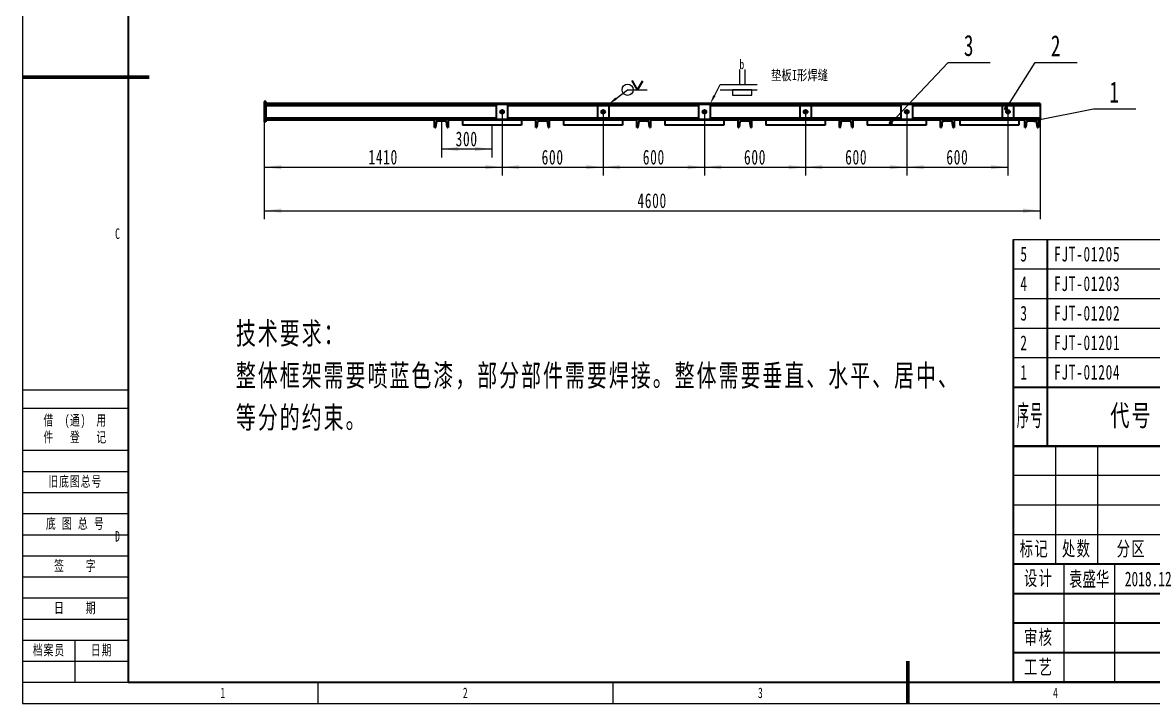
# Model space of a CAD drawing. Header units: millimetres. Extents: x -5250 to 5250, y -3712 to 3712.
# Drawn here: x -5250 to 1456, y -3712 to 323 of the extents above; entities that cross this region are included whole.
import ezdxf
from ezdxf.enums import TextEntityAlignment as Align

# ---------------------------------------------------------------- set-up
doc = ezdxf.new("R2010")
doc.units = ezdxf.units.MM
doc.linetypes.add('DASHED', pattern=[0.75, 0.5, -0.25])
doc.linetypes.add('点画线', pattern=[18, 12, -2, 2, -2])
doc.layers.get('0').update_dxf_attribs({"lineweight": 35})
for name, color, linetype, lineweight in [('yhdashed', 2, 'DASHED', 18), ('yhsolid', 7, 'Continuous', 18), ('yhtext', 4, 'Continuous', 18), ('yhthin', 1, 'Continuous', 18), ('中心线层', 1, '点画线', 18), ('尺寸线层', 3, 'Continuous', 18), ('粗实线层', 7, 'Continuous', 35), ('细实线层', 7, 'Continuous', 18)]:
    doc.layers.add(name, color=color, linetype=linetype, lineweight=lineweight)
doc.styles.add('UMHZ', font='', dxfattribs={"width": 0.75})
doc.styles.add('标准', font='', dxfattribs={"width": 0.667})
doc.styles.get('UMHZ').set_extended_font_data('宋体')
doc.styles.get('标准').set_extended_font_data('宋体')
doc.dimstyles.new('标准', dxfattribs={"dimscale": 25, "dimtxt": 3.5, "dimasz": 4, "dimexe": 2, "dimexo": 0, "dimtad": 1, "dimdsep": 46, "dimtxsty": '标准', "dimblk": '_CAXARROW', "dimcen": 0, "dimdle": 8, "dimazin": 2, "dimtfac": 0.707107, "dimtdec": 3, "dimtmove": 2, "dimatfit": 3, "dimfxl": 0, "dimfrac": 2, "dimtolj": 1, "dimarcsym": 0})

# ---------------------------------------------------------------- blocks, each defined once
blk = doc.blocks.new('*X2')
at = {"layer": '尺寸线层', "linetype": 'Continuous', "lineweight": 18}
for points in [[(-3816.7, -791.9), (-3716.7, -779.4), (-3716.7, -804.4)], [(783.3, -791.9), (683.3, -779.4), (683.3, -804.4)]]:
    blk.add_hatch(color=0, dxfattribs=at).paths.add_polyline_path(points, flags=0)
at = {"layer": '尺寸线层', "color": 0, "linetype": 'Continuous', "lineweight": 18}
for p, q in [((-3816.7, -265.6), (-3816.7, -841.9)), ((783.3, -253.1), (783.3, -841.9)), ((-3816.7, -791.9), (783.3, -791.9))]:
    blk.add_line(p, q, dxfattribs=at)
at = {"layer": '尺寸线层', "color": 0, "lineweight": 18, "insert": (-1516.7, -733), "char_height": 87.5, "width": 344.567, "attachment_point": 5, "line_spacing_factor": 1.15057, "style": '标准'}
blk.add_mtext('\\T1.1;4600', dxfattribs=at)
blk = doc.blocks.new('_CAXARROW')
blk.add_hatch(color=0).paths.add_polyline_path([(0, 0), (-1, 0.125), (-1, -0.125)], flags=0)
blk = doc.blocks.new('*X12')
at = {"layer": '尺寸线层', "linetype": 'Continuous', "lineweight": 18}
for points in [[(-2766.7, -426), (-2666.7, -413.5), (-2666.7, -438.5)], [(-2466.7, -426), (-2566.7, -413.5), (-2566.7, -438.5)]]:
    blk.add_hatch(color=0, dxfattribs=at).paths.add_polyline_path(points, flags=0)
at = {"layer": '尺寸线层', "color": 0, "linetype": 'Continuous', "lineweight": 18}
for p, q in [((-2766.7, -260.6), (-2766.7, -476)), ((-2466.7, -285.6), (-2466.7, -476)), ((-2766.7, -426), (-2466.7, -426))]:
    blk.add_line(p, q, dxfattribs=at)
at = {"layer": '尺寸线层', "color": 0, "lineweight": 18, "insert": (-2616.7, -367.1), "char_height": 87.5, "width": 248.839, "attachment_point": 5, "line_spacing_factor": 1.15057, "style": '标准'}
blk.add_mtext('\\T1.1;300', dxfattribs=at)
blk = doc.blocks.new('*X13')
at = {"layer": '尺寸线层', "linetype": 'Continuous', "lineweight": 18}
for points in [[(-3816.7, -534.1), (-3716.7, -521.6), (-3716.7, -546.6)], [(-2406.7, -534.1), (-2506.7, -521.6), (-2506.7, -546.6)]]:
    blk.add_hatch(color=0, dxfattribs=at).paths.add_polyline_path(points, flags=0)
at = {"layer": '尺寸线层', "color": 0, "linetype": 'Continuous', "lineweight": 18}
for p, q in [((-3816.7, -265.6), (-3816.7, -584.1)), ((-2406.7, -205.6), (-2406.7, -584.1)), ((-3816.7, -534.1), (-2406.7, -534.1))]:
    blk.add_line(p, q, dxfattribs=at)
at = {"layer": '尺寸线层', "color": 0, "lineweight": 18, "insert": (-3111.7, -474.9), "char_height": 87.5, "width": 331.525, "attachment_point": 5, "line_spacing_factor": 1.15057, "style": '标准'}
blk.add_mtext('\\T1.1;1410', dxfattribs=at)
blk = doc.blocks.new('*X14')
at = {"layer": '尺寸线层', "linetype": 'Continuous', "lineweight": 18}
for points in [[(-2406.7, -534.1), (-2306.7, -521.6), (-2306.7, -546.6)], [(-1806.7, -534.1), (-1906.7, -521.6), (-1906.7, -546.6)]]:
    blk.add_hatch(color=0, dxfattribs=at).paths.add_polyline_path(points, flags=0)
at = {"layer": '尺寸线层', "color": 0, "linetype": 'Continuous', "lineweight": 18}
for p, q in [((-2406.7, -205.6), (-2406.7, -584.1)), ((-1806.7, -205.6), (-1806.7, -584.1)), ((-2406.7, -534.1), (-1806.7, -534.1))]:
    blk.add_line(p, q, dxfattribs=at)
at = {"layer": '尺寸线层', "color": 0, "lineweight": 18, "insert": (-2106.7, -475.2), "char_height": 87.5, "width": 250.796, "attachment_point": 5, "line_spacing_factor": 1.15057, "style": '标准'}
blk.add_mtext('\\T1.1;600', dxfattribs=at)
blk = doc.blocks.new('*X15')
at = {"layer": '尺寸线层', "linetype": 'Continuous', "lineweight": 18}
for points in [[(-1806.7, -534.1), (-1706.7, -521.6), (-1706.7, -546.6)], [(-1206.7, -534.1), (-1306.7, -521.6), (-1306.7, -546.6)]]:
    blk.add_hatch(color=0, dxfattribs=at).paths.add_polyline_path(points, flags=0)
at = {"layer": '尺寸线层', "color": 0, "linetype": 'Continuous', "lineweight": 18}
for p, q in [((-1806.7, -205.6), (-1806.7, -584.1)), ((-1206.7, -205.6), (-1206.7, -584.1)), ((-1806.7, -534.1), (-1206.7, -534.1))]:
    blk.add_line(p, q, dxfattribs=at)
at = {"layer": '尺寸线层', "color": 0, "lineweight": 18, "insert": (-1506.7, -475.2), "char_height": 87.5, "width": 250.796, "attachment_point": 5, "line_spacing_factor": 1.15057, "style": '标准'}
blk.add_mtext('\\T1.1;600', dxfattribs=at)
blk = doc.blocks.new('*X16')
at = {"layer": '尺寸线层', "linetype": 'Continuous', "lineweight": 18}
for points in [[(-1206.7, -534.1), (-1106.7, -521.6), (-1106.7, -546.6)], [(-606.7, -534.1), (-706.7, -521.6), (-706.7, -546.6)]]:
    blk.add_hatch(color=0, dxfattribs=at).paths.add_polyline_path(points, flags=0)
at = {"layer": '尺寸线层', "color": 0, "linetype": 'Continuous', "lineweight": 18}
for p, q in [((-1206.7, -205.6), (-1206.7, -584.1)), ((-606.7, -205.6), (-606.7, -584.1)), ((-1206.7, -534.1), (-606.7, -534.1))]:
    blk.add_line(p, q, dxfattribs=at)
at = {"layer": '尺寸线层', "color": 0, "lineweight": 18, "insert": (-906.7, -475.2), "char_height": 87.5, "width": 250.796, "attachment_point": 5, "line_spacing_factor": 1.15057, "style": '标准'}
blk.add_mtext('\\T1.1;600', dxfattribs=at)
blk = doc.blocks.new('*X17')
at = {"layer": '尺寸线层', "linetype": 'Continuous', "lineweight": 18}
for points in [[(-606.7, -534.1), (-506.7, -521.6), (-506.7, -546.6)], [(-6.7, -534.1), (-106.7, -521.6), (-106.7, -546.6)]]:
    blk.add_hatch(color=0, dxfattribs=at).paths.add_polyline_path(points, flags=0)
at = {"layer": '尺寸线层', "color": 0, "linetype": 'Continuous', "lineweight": 18}
for p, q in [((-606.7, -205.6), (-606.7, -584.1)), ((-6.7, -205.6), (-6.7, -584.1)), ((-606.7, -534.1), (-6.7, -534.1))]:
    blk.add_line(p, q, dxfattribs=at)
at = {"layer": '尺寸线层', "color": 0, "lineweight": 18, "insert": (-306.7, -475.2), "char_height": 87.5, "width": 250.796, "attachment_point": 5, "line_spacing_factor": 1.15057, "style": '标准'}
blk.add_mtext('\\T1.1;600', dxfattribs=at)
blk = doc.blocks.new('*X18')
at = {"layer": '尺寸线层', "linetype": 'Continuous', "lineweight": 18}
for points in [[(-6.7, -534.1), (93.3, -521.6), (93.3, -546.6)], [(593.3, -534.1), (493.3, -521.6), (493.3, -546.6)]]:
    blk.add_hatch(color=0, dxfattribs=at).paths.add_polyline_path(points, flags=0)
at = {"layer": '尺寸线层', "color": 0, "linetype": 'Continuous', "lineweight": 18}
for p, q in [((-6.7, -205.6), (-6.7, -584.1)), ((593.3, -205.6), (593.3, -584.1)), ((-6.7, -534.1), (593.3, -534.1))]:
    blk.add_line(p, q, dxfattribs=at)
at = {"layer": '尺寸线层', "color": 0, "lineweight": 18, "insert": (293.3, -475.2), "char_height": 87.5, "width": 250.796, "attachment_point": 5, "line_spacing_factor": 1.15057, "style": '标准'}
blk.add_mtext('\\T1.1;600', dxfattribs=at)
blk = doc.blocks.new('$CAXA_FRAME_13B17AC1$')
at = {"layer": '粗实线层'}
for p, q in [((-185, 143.5), (-185, -143.5)), ((-185, -143.5), (205, -143.5))]:
    blk.add_line(p, q, dxfattribs=at)
at = {"layer": '粗实线层', "lineweight": 60}
for p, q in [((-210, 0), (-180, 0)), ((0, -148.5), (0, -138.5))]:
    blk.add_line(p, q, dxfattribs=at)
at = {"layer": '细实线层'}
for p, q in [((-210, 148.5), (-210, -148.5)), ((-185, -74.25), (-210, -74.25)), ((-140, -143.5), (-140, -148.5)), ((-70, -143.5), (-70, -148.5)), ((-210, -148.5), (210, -148.5))]:
    blk.add_line(p, q, dxfattribs=at)
at = {"layer": '尺寸线层', "style": '标准', "width": 0.667}
for tag, p in [('T1', (-162.5, 146)), ('T2', (-105, 146)), ('T3', (-35, 146)), ('T4', (35, 146)), ('T5', (105, 146)), ('T6', (172.5, 146)), ('L1', (-187.5, 108.875)), ('R1', (207.5, 108.875)), ('L2', (-187.5, 37.125)), ('R2', (207.5, 37.125)), ('L3', (-187.5, -37.125)), ('R3', (207.5, -37.125)), ('L4', (-187.5, -108.875)), ('R4', (207.5, -108.875)), ('B1', (-162.5, -146)), ('B2', (-105, -146)), ('B3', (-35, -146)), ('B4', (35, -146)), ('B5', (105, -146)), ('B6', (172.5, -146))]:
    blk.add_attdef(tag, text='', height=2.595, dxfattribs=at).set_placement(p, align=Align.MIDDLE_CENTER)
blk = doc.blocks.new('$CAXA_TITLE_151E506F$')
at = {"layer": '粗实线层'}
for p, q in [((0, 56), (-180, 56)), ((-180, 56), (-180, 0)), ((-100, 56), (-100, 0)), ((-50, 56), (-50, 0)), ((0, 0), (0, 56)), ((0, 39), (-50, 39)), ((-50, 28), (-180, 28)), ((-140, 28), (-140, 0)), ((-74, 28), (-74, 9)), ((-62, 28), (-62, 9)), ((-100, 21), (-180, 21)), ((0, 21), (-50, 21)), ((-100, 14), (-180, 14)), ((0, 9), (-100, 9)), ((-100, 7), (-180, 7)), ((0, 0), (-180, 0))]:
    blk.add_line(p, q, dxfattribs=at)
at = {"layer": '细实线层'}
for p, q in [((-170, 56), (-170, 28)), ((-160, 56), (-160, 28)), ((-144, 56), (-144, 28)), ((-128, 56), (-128, 0)), ((-116, 56), (-116, 0)), ((-100, 49), (-180, 49)), ((-100, 42), (-180, 42)), ((-100, 35), (-180, 35)), ((-168, 28), (-168, 0)), ((-156, 28), (-156, 0)), ((-50, 18), (-100, 18)), ((-93.5, 18), (-93.5, 9)), ((-87, 18), (-87, 9)), ((-80.5, 18), (-80.5, 9))]:
    blk.add_line(p, q, dxfattribs=at)
at = {"layer": '尺寸线层', "attachment_point": 5, "line_spacing_factor": 0.963108, "style": '标准'}
for s, insert, char_height, width in [('\\T1.1;标记', (-175, 31.5), 3.481, 18), ('\\T1.1;处数', (-165, 31.5), 3.481, 18), ('\\T1.1;分区', (-152, 31.5), 3.481, 30), ('\\T1.1;{\\W0.592404;更改文件号}', (-136, 31.5), 3.4806, 30), ('\\T1.1;签名', (-122, 31.5), 3.481, 22), ('\\T1.1;{\\W0.605422;年、月、日}', (-108, 31.5), 3.4806, 30), ('\\T1.1;设计', (-174, 24.5), 3.481, 22), ('\\T1.1;标准化', (-134, 24.5), 3.481, 22), ('\\T1.1;阶段标记', (-87, 23), 3.481, 50), ('\\T1.1;重量', (-68, 23), 3.481, 22), ('\\T1.1;比例', (-56, 23), 3.481, 22), ('\\T1.1;审核', (-174, 10.5), 3.481, 22), ('\\T1.1;工艺', (-174, 3.5), 3.481, 22), ('\\T1.1;批准', (-134, 3.5), 3.481, 22), ('\\T1.1;共', (-95, 4.5), 3.481, 8), ('\\T1.1;张', (-81, 4.5), 3.481, 8), ('\\T1.1;第', (-69, 4.5), 3.481, 8), ('\\T1.1;张', (-55, 4.5), 3.481, 8)]:
    blk.add_mtext(s, dxfattribs=dict(at, insert=insert, char_height=char_height, width=width))
at = {"layer": '尺寸线层', "style": '标准'}
for tag, height, width, p in [('标记C', 3.63, 0.664996, (-175, 52.5)), ('处数C', 3.63, 0.664996, (-165, 52.5)), ('分区C', 3.63, 0.667, (-152, 52.5)), ('更改文件号C', 3.63, 0.498314, (-136, 52.5)), ('更改签名C', 3.63, 0.447537, (-122, 52.5)), ('更改日期C', 3.63, 0.610278, (-108, 52.5)), ('单位名称', 5.19, 0.667, (-25, 47.5)), ('标记B', 3.63, 0.664996, (-175, 45.5)), ('处数B', 3.63, 0.664996, (-165, 45.5)), ('分区B', 3.63, 0.667, (-152, 45.5)), ('更改文件号B', 3.63, 0.498314, (-136, 45.5)), ('更改签名B', 3.63, 0.447537, (-122, 45.5)), ('更改日期B', 3.63, 0.610278, (-108, 45.5)), ('材料名称', 5.19, 0.667, (-75, 42)), ('标记A', 3.63, 0.664996, (-175, 38.5)), ('处数A', 3.63, 0.664996, (-165, 38.5)), ('分区A', 3.63, 0.667, (-152, 38.5)), ('更改文件号A', 3.63, 0.498314, (-136, 38.5)), ('更改签名A', 3.63, 0.447537, (-122, 38.5)), ('更改日期A', 3.63, 0.610278, (-108, 38.5)), ('图纸名称', 5.19, 0.667, (-25, 30)), ('设计', 3.63, 0.667, (-162, 24.5)), ('设计日期', 3.63, 0.667, (-148, 24.5)), ('标准化', 3.63, 0.667, (-122, 24.5)), ('标准化日期', 3.63, 0.554163, (-108, 24.5)), ('图纸编号', 5.19, 0.667, (-25, 15)), ('阶段标记S', 3.63, 0.223769, (-96.75, 13.5)), ('阶段标记A', 3.63, 0.223769, (-90.25, 13.5)), ('阶段标记B', 3.63, 0.223769, (-83.75, 13.5)), ('阶段标记C', 3.63, 0.223769, (-77.25, 13.5)), ('重量', 3.63, 0.667, (-68, 13.5)), ('图纸比例', 3.63, 0.510551, (-56, 13.5)), ('审核', 3.63, 0.667, (-162, 10.5)), ('审核日期', 3.63, 0.667, (-148, 10.5)), ('工艺', 3.63, 0.667, (-162, 3.5)), ('工艺日期', 3.63, 0.667, (-148, 3.5)), ('批准', 3.63, 0.667, (-122, 3.5)), ('批准日期', 3.63, 0.667, (-108, 3.5)), ('页数', 3.63, 0.667, (-88, 4.5)), ('页码', 3.63, 0.667, (-62, 4.5)), ('投影符号', 3.63, 0.667, (-25, 4.5))]:
    blk.add_attdef(tag, text='', height=height, dxfattribs=dict(at, width=width)).set_placement(p, align=Align.MIDDLE_CENTER)
blk = doc.blocks.new('*X23')
at = {"layer": '细实线层'}
for p, q in [((-25, 65), (0, 65)), ((-25, 55), (0, 55)), ((-25, 50), (0, 50)), ((-25, 45), (0, 45)), ((-25, 40), (0, 40)), ((-25, 35), (0, 35)), ((-25, 30), (0, 30)), ((-25, 25), (0, 25)), ((-25, 20), (0, 20)), ((-25, 15), (0, 15)), ((-25, 10), (0, 10)), ((-12.5, 0), (-12.5, 10)), ((-25, 5), (0, 5)), ((-25, 0), (0, 0))]:
    blk.add_line(p, q, dxfattribs=at)
at = {"layer": '尺寸线层', "attachment_point": 5, "line_spacing_factor": 0.963108, "style": '标准'}
for s, insert, char_height, width in [('\\T1.1;借  (通)  用\\P件   登   记', (-12.5, 60), 2.4861, 48), ('\\T1.1;旧底图总号', (-12.5, 47.5), 2.4861, 48), ('\\T1.1;底 图 总 号', (-12.5, 37.5), 2.4861, 48), ('\\T1.1;签    字', (-12.5, 27.5), 2.4861, 48), ('\\T1.1;日    期', (-12.5, 17.5), 2.4861, 48), ('\\T1.1;档案员', (-18.75, 7.5), 2.486, 23), ('\\T1.1;日期', (-6.25, 7.5), 2.486, 23)]:
    blk.add_mtext(s, dxfattribs=dict(at, insert=insert, char_height=char_height, width=width))
at = {"layer": '尺寸线层', "style": '标准', "width": 0.667}
for tag, p in [('登记', (-12.5, 52.5)), ('旧底图总号', (-12.5, 42.5)), ('底图总号', (-12.5, 32.5)), ('签字', (-12.5, 22.5)), ('签字日期', (-12.5, 12.5)), ('档案员', (-18.75, 2.5)), ('日期', (-6.25, 2.5))]:
    blk.add_attdef(tag, text='', height=2.6, dxfattribs=at).set_placement(p, align=Align.MIDDLE_CENTER)
blk = doc.blocks.new('$CAXA_BOMTABLE_86AFA1F5$')
at = {"layer": '细实线层', "color": 0, "linetype": 'Continuous', "lineweight": 18}
for p, q in [((-4500, 1225), (0, 1225)), ((-4500, 1050), (0, 1050)), ((-4500, 1050), (0, 1050)), ((-4500, 875), (0, 875)), ((-4500, 875), (0, 875)), ((-4500, 700), (0, 700)), ((-4500, 700), (0, 700)), ((-4500, 525), (0, 525)), ((-4500, 525), (0, 525)), ((-4500, 350), (0, 350))]:
    blk.add_line(p, q, dxfattribs=at)
at = {"layer": '细实线层', "color": 0, "linetype": 'Continuous', "lineweight": 35}
for p, q in [((-4500, 1225), (-4500, 1050)), ((-4300, 1225), (-4300, 1050)), ((-3300, 1225), (-3300, 1050)), ((-2200, 1225), (-2200, 1050)), ((-2000, 1225), (-2000, 1050)), ((-1050, 1225), (-1050, 1050)), ((-800, 1225), (-800, 1050)), ((-500, 1225), (-500, 1050)), ((0, 1225), (0, 1050)), ((0, 1225), (0, 1050)), ((-4500, 1050), (-4500, 875)), ((-4300, 1050), (-4300, 875)), ((-3300, 1050), (-3300, 875)), ((-2200, 1050), (-2200, 875)), ((-2000, 1050), (-2000, 875)), ((-1050, 1050), (-1050, 875)), ((-800, 1050), (-800, 875)), ((-500, 1050), (-500, 875)), ((0, 1050), (0, 875)), ((0, 1050), (0, 875)), ((-4500, 875), (-4500, 700)), ((-4300, 875), (-4300, 700)), ((-3300, 875), (-3300, 700)), ((-2200, 875), (-2200, 700)), ((-2000, 875), (-2000, 700)), ((-1050, 875), (-1050, 700)), ((-800, 875), (-800, 700)), ((-500, 875), (-500, 700)), ((0, 875), (0, 700)), ((0, 875), (0, 700)), ((-4500, 700), (-4500, 525)), ((-4300, 700), (-4300, 525)), ((-3300, 700), (-3300, 525)), ((-2200, 700), (-2200, 525)), ((-2000, 700), (-2000, 525)), ((-1050, 700), (-1050, 525)), ((-800, 700), (-800, 525)), ((-500, 700), (-500, 525)), ((0, 700), (0, 525)), ((0, 700), (0, 525)), ((-4500, 525), (-4500, 350)), ((-4300, 525), (-4300, 350)), ((-3300, 525), (-3300, 350)), ((-2200, 525), (-2200, 350)), ((-2000, 525), (-2000, 350)), ((-1050, 525), (-1050, 350)), ((-800, 525), (-800, 350)), ((-500, 525), (-500, 350)), ((0, 525), (0, 350)), ((0, 525), (0, 350)), ((-4500, 350), (0, 350)), ((-4500, 350), (-4500, 0)), ((-4300, 350), (-4300, 0)), ((-3300, 350), (-3300, 0)), ((-2200, 350), (-2200, 0)), ((-2000, 350), (-2000, 0)), ((-1050, 350), (-1050, 0)), ((-800, 350), (-800, 175)), ((-500, 350), (-500, 175)), ((0, 350), (0, 0)), ((-1050, 175), (-500, 175)), ((-500, 175), (-500, 0)), ((-4500, 0), (0, 0))]:
    blk.add_line(p, q, dxfattribs=at)
at = {"layer": '细实线层', "color": 0, "line_spacing_factor": 1.15057, "style": '标准'}
for s, insert, char_height, width, attachment_point in [('\\T1.1;5', (-4458.5, 1137.5), 87.5, 299.5, 4), ('\\T1.1;FJT-01205', (-4258.5, 1137.5), 87.5, 1899.5, 4), ('\\T1.1;垫块', (-3258.5, 1137.5), 87.5, 2099.5, 4), ('\\T1.1;2', (-2158.5, 1137.5), 87.5, 299.5, 4), ('\\T1.1;45#', (-1958.5, 1137.5), 87.5, 1799.5, 4), ('\\T1.1;FJT-01203', (-4258.5, 962.5), 87.5, 1899.5, 4), ('\\T1.1;挡板固定板2', (-3258.5, 962.5), 87.5, 2099.5, 4), ('\\T1.1;6', (-2158.5, 962.5), 87.5, 299.5, 4), ('\\T1.1;Q235', (-1958.5, 962.5), 87.5, 1799.5, 4), ('\\T1.1;4', (-4458.5, 962.5), 87.5, 299.5, 4), ('\\T1.1;3', (-4458.5, 787.5), 87.5, 299.5, 4), ('\\T1.1;FJT-01202', (-4258.5, 787.5), 87.5, 1899.5, 4), ('\\T1.1;挡板固定板', (-3258.5, 787.5), 87.5, 2099.5, 4), ('\\T1.1;24', (-2158.5, 787.5), 87.5, 299.5, 4), ('\\T1.1;Q235', (-1958.5, 787.5), 87.5, 1799.5, 4), ('\\T1.1;油缸固定块', (-3258.5, 612.5), 87.5, 2099.5, 4), ('\\T1.1;2', (-4458.5, 612.5), 87.5, 299.5, 4), ('\\T1.1;FJT-01201', (-4258.5, 612.5), 87.5, 1899.5, 4), ('\\T1.1;6', (-2158.5, 612.5), 87.5, 299.5, 4), ('\\T1.1;Q235', (-1958.5, 612.5), 87.5, 1799.5, 4), ('\\T1.1;1', (-4458.5, 437.5), 87.5, 299.5, 4), ('\\T1.1;FJT-01204', (-4258.5, 437.5), 87.5, 1899.5, 4), ('\\T1.1;支架固定块', (-3258.5, 437.5), 87.5, 2099.5, 4), ('\\T1.1;14', (-2158.5, 437.5), 87.5, 299.5, 4), ('\\T1.1;Q235', (-1958.5, 437.5), 87.5, 1799.5, 4), ('\\T1.1;单件', (-925, 262.5), 87.5, 418.5, 5), ('\\T1.1;总计', (-650, 262.5), 87.5, 508.5, 5), ('\\T1.1;{\\W0.425474;序号}', (-4400, 175), 125, 297, 5), ('\\T1.1;代号', (-3800, 175), 125, 1737, 5), ('\\T1.1;名称', (-2750, 175), 125, 1917, 5), ('\\T1.1;{\\W0.422936;数量}', (-2100, 175), 125, 297, 5), ('\\T1.1;材料', (-1525, 175), 125, 1647, 5), ('\\T1.1;备注', (-250, 175), 125, 837, 5), ('\\T1.1;重量', (-775, 87.5), 87.5, 958.5, 5)]:
    blk.add_mtext(s, dxfattribs=dict(at, insert=insert, char_height=char_height, width=width, attachment_point=attachment_point))
blk = doc.blocks.new('*X25')
at = {"layer": '细实线层', "lineweight": 18}
h = blk.add_hatch(color=0, dxfattribs=at)
edge = h.paths.add_edge_path(flags=0)
edge.add_arc((0, 0), 12.5, 0, 360)
at = {"layer": '细实线层', "color": 0}
for p, q in [((0, 0), (347.6, 67.8)), ((347.6, 67.8), (597.6, 67.8))]:
    blk.add_line(p, q, dxfattribs=at)
at = {"layer": '细实线层', "color": 0, "lineweight": 18, "insert": (472.6, 105.3), "char_height": 125, "width": 425, "attachment_point": 8, "line_spacing_factor": 1.15057, "style": '标准'}
blk.add_mtext('\\T1.1;1', dxfattribs=at)
blk = doc.blocks.new('*X26')
at = {"layer": '细实线层', "lineweight": 18}
h = blk.add_hatch(color=0, dxfattribs=at)
edge = h.paths.add_edge_path(flags=0)
edge.add_arc((0, 0), 12.5, 0, 360)
at = {"layer": '细实线层', "color": 0}
for p, q in [((0, 0), (171.7, 272.3)), ((171.7, 272.3), (421.7, 272.3))]:
    blk.add_line(p, q, dxfattribs=at)
at = {"layer": '细实线层', "color": 0, "lineweight": 18, "insert": (296.7, 309.8), "char_height": 125, "width": 425, "attachment_point": 8, "line_spacing_factor": 1.15057, "style": '标准'}
blk.add_mtext('\\T1.1;2', dxfattribs=at)
blk = doc.blocks.new('*X27')
at = {"layer": '细实线层', "lineweight": 18}
h = blk.add_hatch(color=0, dxfattribs=at)
edge = h.paths.add_edge_path(flags=0)
edge.add_arc((0, 0), 12.5, 0, 360)
at = {"layer": '细实线层', "color": 0}
for p, q in [((0, 0), (339.8, 357.9)), ((339.8, 357.9), (589.8, 357.9))]:
    blk.add_line(p, q, dxfattribs=at)
at = {"layer": '细实线层', "color": 0, "lineweight": 18, "insert": (464.8, 395.4), "char_height": 125, "width": 425, "attachment_point": 8, "line_spacing_factor": 1.15057, "style": '标准'}
blk.add_mtext('\\T1.1;3', dxfattribs=at)

msp = doc.modelspace()

# ---------------------------------------------------------------- hatches: boundary and pattern name
at = {"layer": 'yhthin'}
for points in [[(-1735.069, -121.589), (-1726.228, -133.167), (-1776.958, -162.744)], [(-1154.023, -107.158), (-1141.485, -113.732), (-1174.047, -160.595)]]:
    msp.add_hatch(color=256, dxfattribs=at).paths.add_polyline_path(points, flags=0)

# ---------------------------------------------------------------- linework, layer by layer
at = {"layer": 'yhdashed'}
msp.add_line((-1112.59, -75.731), (-894.18, -75.731), dxfattribs=at)
at = {"layer": 'yhsolid'}
for p, q in [((-999.34, 45.608), (-999.34, -43.374)), ((-966.983, 45.608), (-966.983, -43.374))]:
    msp.add_line(p, q, dxfattribs=at)
msp.add_lwpolyline([(-1039.787, -75.731), (-1039.787, -108.088), (-926.537, -108.088), (-926.537, -75.731), (-1039.787, -75.731)], dxfattribs=at)
msp.add_circle((-1662.197, -75.104), 33.297, dxfattribs=at)
at = {"layer": 'yhthin'}
for p, q in [((-1147.754, -110.445), (-1112.59, -43.374)), ((-1112.59, -43.374), (-894.18, -43.374)), ((-1730.648, -127.378), (-1662.197, -75.104)), ((-1662.197, -75.104), (-1545.56, -75.104))]:
    msp.add_line(p, q, dxfattribs=at)
at = {"layer": '中心线层'}
for p, q in [((-2406.671, -219.56), (-2406.671, -191.56)), ((-1806.671, -219.56), (-1806.671, -191.56)), ((-1206.671, -219.56), (-1206.671, -191.56)), ((-606.671, -219.56), (-606.671, -191.56)), ((-6.671, -219.56), (-6.671, -191.56)), ((593.329, -219.56), (593.329, -191.56)), ((-2420.671, -205.56), (-2392.671, -205.56)), ((-1820.671, -205.56), (-1792.671, -205.56)), ((-1220.671, -205.56), (-1192.671, -205.56)), ((-620.671, -205.56), (-592.671, -205.56)), ((-20.671, -205.56), (7.329, -205.56)), ((579.329, -205.56), (607.329, -205.56))]:
    msp.add_line(p, q, dxfattribs=at)
at = {"layer": '粗实线层'}
for q in [(-1636.113, -19.272), (-1572.938, -21.513)]:
    msp.add_line((-1603.879, -75.104), q, dxfattribs=at)
at = {"layer": '粗实线层', "linetype": 'Continuous', "lineweight": 35}
for p, q in [((-3816.671, -145.56), (-3816.671, -265.56)), ((-3808.671, -145.56), (-3816.671, -145.56)), ((-3808.671, -145.56), (-3808.671, -265.56)), ((783.329, -155.56), (-3808.671, -155.56)), ((-3808.671, -160.56), (783.329, -160.56)), ((-3808.671, -167.56), (-2441.618, -167.56)), ((-2371.671, -160.56), (-2441.671, -160.56)), ((-2441.671, -160.56), (-2441.671, -250.56)), ((-2371.671, -250.56), (-2371.671, -160.56)), ((-2371.662, -167.56), (-1241.671, -167.56)), ((-1771.671, -160.56), (-1841.671, -160.56)), ((-1841.671, -160.56), (-1841.671, -250.56)), ((-1771.671, -250.56), (-1771.671, -160.56)), ((-1171.671, -160.56), (-1241.671, -160.56)), ((-1241.671, -160.56), (-1241.671, -250.56)), ((-1171.715, -167.56), (-41.724, -167.56)), ((-1171.671, -250.56), (-1171.671, -160.56)), ((-571.671, -160.56), (-641.671, -160.56)), ((-641.671, -160.56), (-641.671, -250.56)), ((-571.671, -250.56), (-571.671, -160.56)), ((-41.671, -160.56), (-41.671, -250.56)), ((28.329, -160.56), (-41.671, -160.56)), ((28.304, -167.56), (783.329, -167.56)), ((28.329, -250.56), (28.329, -160.56)), ((558.329, -160.56), (558.329, -250.56)), ((628.329, -160.56), (558.329, -160.56)), ((628.329, -250.56), (628.329, -160.56)), ((783.329, -155.56), (783.329, -157.993)), ((783.329, -157.993), (783.329, -160.957)), ((783.329, -160.957), (783.329, -167.163)), ((783.329, -167.163), (783.329, -170.127)), ((783.329, -170.127), (783.329, -240.993)), ((-3808.671, -265.56), (-3816.671, -265.56)), ((-2441.618, -243.56), (-3808.671, -243.56)), ((783.329, -250.56), (-3808.671, -250.56)), ((-2806.671, -255.56), (-3808.671, -255.56)), ((-2806.671, -298.56), (-2806.671, -255.56)), ((-2796.071, -263.092), (-2801.271, -296.028)), ((-2740.234, -260.56), (-2793.108, -260.56)), ((-2732.071, -296.028), (-2737.271, -263.092)), ((-2206.671, -255.56), (-2726.671, -255.56)), ((-2726.671, -255.56), (-2726.671, -298.56)), ((-2641.671, -255.56), (-2641.671, -285.56)), ((-2441.671, -250.56), (-2371.671, -250.56)), ((-1241.671, -243.56), (-2371.662, -243.56)), ((-2291.671, -255.56), (-2291.671, -285.56)), ((-2206.671, -298.56), (-2206.671, -255.56)), ((-2196.071, -263.092), (-2201.271, -296.028)), ((-2140.234, -260.56), (-2193.108, -260.56)), ((-2132.071, -296.028), (-2137.271, -263.092)), ((-1606.671, -255.56), (-2126.671, -255.56)), ((-2126.671, -255.56), (-2126.671, -298.56)), ((-2041.671, -255.56), (-2041.671, -285.56)), ((-1841.671, -250.56), (-1771.671, -250.56)), ((-1691.671, -255.56), (-1691.671, -285.56)), ((-1606.671, -298.56), (-1606.671, -255.56)), ((-1596.071, -263.092), (-1601.271, -296.028)), ((-1540.234, -260.56), (-1593.108, -260.56)), ((-1532.071, -296.028), (-1537.271, -263.092)), ((-1006.671, -255.56), (-1526.671, -255.56)), ((-1526.671, -255.56), (-1526.671, -298.56)), ((-1441.671, -255.56), (-1441.671, -285.56)), ((-1241.671, -250.56), (-1171.671, -250.56)), ((-41.724, -243.56), (-1171.715, -243.56)), ((-1091.671, -255.56), (-1091.671, -285.56)), ((-1006.671, -298.56), (-1006.671, -255.56)), ((-996.071, -263.092), (-1001.271, -296.028)), ((-940.234, -260.56), (-993.108, -260.56)), ((-932.071, -296.028), (-937.271, -263.092)), ((-406.671, -255.56), (-926.671, -255.56)), ((-926.671, -255.56), (-926.671, -298.56)), ((-841.671, -255.56), (-841.671, -285.56)), ((-641.671, -250.56), (-571.671, -250.56)), ((-491.671, -255.56), (-491.671, -285.56)), ((-406.671, -298.56), (-406.671, -255.56)), ((-396.071, -263.092), (-401.271, -296.028)), ((-340.234, -260.56), (-393.108, -260.56)), ((-332.071, -296.028), (-337.271, -263.092)), ((193.329, -255.56), (-326.671, -255.56)), ((-326.671, -255.56), (-326.671, -298.56)), ((-241.671, -255.56), (-241.671, -285.56)), ((-41.671, -250.56), (28.329, -250.56)), ((783.329, -243.56), (28.304, -243.56)), ((108.329, -255.56), (108.329, -285.56)), ((193.329, -298.56), (193.329, -255.56)), ((203.929, -263.092), (198.729, -296.028)), ((259.766, -260.56), (206.892, -260.56)), ((267.929, -296.028), (262.729, -263.092)), ((693.329, -255.56), (273.329, -255.56)), ((273.329, -255.56), (273.329, -298.56)), ((308.329, -255.56), (308.329, -285.56)), ((558.329, -250.56), (628.329, -250.56)), ((658.329, -255.56), (658.329, -285.56)), ((693.329, -298.56), (693.329, -255.56)), ((703.929, -263.092), (698.729, -296.028)), ((759.766, -260.56), (706.892, -260.56)), ((767.929, -296.028), (762.729, -263.092)), ((783.329, -255.56), (773.329, -255.56)), ((773.329, -255.56), (773.329, -298.56)), ((783.329, -240.993), (783.329, -243.957)), ((783.329, -243.957), (783.329, -250.163)), ((783.329, -250.163), (783.329, -253.127)), ((783.329, -253.127), (783.329, -255.56)), ((-2804.234, -298.56), (-2806.671, -298.56)), ((-2726.671, -298.56), (-2729.108, -298.56)), ((-2291.671, -285.56), (-2641.671, -285.56)), ((-2204.234, -298.56), (-2206.671, -298.56)), ((-2126.671, -298.56), (-2129.108, -298.56)), ((-1691.671, -285.56), (-2041.671, -285.56)), ((-1604.234, -298.56), (-1606.671, -298.56)), ((-1526.671, -298.56), (-1529.108, -298.56)), ((-1091.671, -285.56), (-1441.671, -285.56)), ((-1004.234, -298.56), (-1006.671, -298.56)), ((-926.671, -298.56), (-929.108, -298.56)), ((-491.671, -285.56), (-841.671, -285.56)), ((-404.234, -298.56), (-406.671, -298.56)), ((-326.671, -298.56), (-329.108, -298.56)), ((108.329, -285.56), (-241.671, -285.56)), ((195.766, -298.56), (193.329, -298.56)), ((273.329, -298.56), (270.892, -298.56)), ((658.329, -285.56), (308.329, -285.56)), ((695.766, -298.56), (693.329, -298.56)), ((773.329, -298.56), (770.892, -298.56))]:
    msp.add_line(p, q, dxfattribs=at)
for centre in [(-2406.671, -205.56), (-1806.671, -205.56), (-1206.671, -205.56), (-606.671, -205.56), (-6.671, -205.56), (593.329, -205.56)]:
    msp.add_circle(centre, 11, dxfattribs=at)
for centre, start, end in [((-2793.108, -263.56), 90, 171.0273734), ((-2740.234, -263.56), 8.9726266, 90), ((-2193.108, -263.56), 90, 171.0273734), ((-2140.234, -263.56), 8.9726266, 90), ((-1593.108, -263.56), 90, 171.0273734), ((-1540.234, -263.56), 8.9726266, 90), ((-993.108, -263.56), 90, 171.0273734), ((-940.234, -263.56), 8.9726266, 90), ((-393.108, -263.56), 90, 171.0273734), ((-340.234, -263.56), 8.9726266, 90), ((206.892, -263.56), 90, 171.0273734), ((259.766, -263.56), 8.9726266, 90), ((706.892, -263.56), 90, 171.0273734), ((759.766, -263.56), 8.9726266, 90), ((-2804.234, -295.56), 270, 351.0273734), ((-2729.108, -295.56), 188.9726266, 270), ((-2204.234, -295.56), 270, 351.0273734), ((-2129.108, -295.56), 188.9726266, 270), ((-1604.234, -295.56), 270, 351.0273734), ((-1529.108, -295.56), 188.9726266, 270), ((-1004.234, -295.56), 270, 351.0273734), ((-929.108, -295.56), 188.9726266, 270), ((-404.234, -295.56), 270, 351.0273734), ((-329.108, -295.56), 188.9726266, 270), ((195.766, -295.56), 270, 351.0273734), ((270.892, -295.56), 188.9726266, 270), ((695.766, -295.56), 270, 351.0273734), ((770.892, -295.56), 188.9726266, 270)]:
    msp.add_arc(centre, 3, start, end, dxfattribs=at)

# ---------------------------------------------------------------- block references
at = {"layer": '粗实线层'}
ref = msp.add_blockref('$CAXA_FRAME_13B17AC1$', (0, 0), dxfattribs=dict(at, xscale=25, yscale=25, zscale=25))
ref.add_attrib('L3', 'C', dxfattribs={"layer": '尺寸线层', "height": 62.5, "style": '标准', "width": 0.667}).set_placement((-4687.5, -928.125), align=Align.MIDDLE_CENTER)
ref.add_attrib('L4', 'D', dxfattribs={"layer": '尺寸线层', "height": 62.5, "style": '标准', "width": 0.667}).set_placement((-4687.5, -2721.875), align=Align.MIDDLE_CENTER)
ref.add_attrib('B1', '1', dxfattribs={"layer": '尺寸线层', "height": 62.5, "style": '标准', "width": 0.667}).set_placement((-4062.5, -3650), align=Align.MIDDLE_CENTER)
ref.add_attrib('B2', '2', dxfattribs={"layer": '尺寸线层', "height": 62.5, "style": '标准', "width": 0.667}).set_placement((-2625, -3650), align=Align.MIDDLE_CENTER)
ref.add_attrib('B3', '3', dxfattribs={"layer": '尺寸线层', "height": 62.5, "style": '标准', "width": 0.667}).set_placement((-875, -3650), align=Align.MIDDLE_CENTER)
ref.add_attrib('B4', '4', dxfattribs={"layer": '尺寸线层', "height": 62.5, "style": '标准', "width": 0.667}).set_placement((875, -3650), align=Align.MIDDLE_CENTER)
at = {"layer": '粗实线层', "xscale": 25, "yscale": 25, "zscale": 25}
msp.add_blockref('*X23', (-4625, -3587.5), dxfattribs=at)
at = {"layer": '粗实线层'}
ref = msp.add_blockref('$CAXA_TITLE_151E506F$', (5125, -3587.5), dxfattribs=dict(at, xscale=25, yscale=25, zscale=25))
ref.add_attrib('单位名称', '宁德师范学院', dxfattribs={"layer": '尺寸线层', "height": 125, "style": '标准', "width": 0.667}).set_placement((4500, -2400), align=Align.MIDDLE_CENTER)
ref.add_attrib('图纸名称', '左支架', dxfattribs={"layer": '尺寸线层', "height": 125, "style": '标准', "width": 0.667}).set_placement((4500, -2837.5), align=Align.MIDDLE_CENTER)
ref.add_attrib('图纸编号', 'FJT-01200', dxfattribs={"layer": '尺寸线层', "height": 125, "style": '标准', "width": 0.667}).set_placement((4500, -3212.5), align=Align.MIDDLE_CENTER)
ref.add_attrib('图纸比例', '1:25', dxfattribs={"layer": '尺寸线层', "height": 87.5, "style": '标准', "width": 0.667}).set_placement((3725, -3250), align=Align.MIDDLE_CENTER)
ref.add_attrib('设计', '袁盛华', dxfattribs={"layer": '尺寸线层', "height": 87.5, "style": '标准', "width": 0.667}).set_placement((1075, -2975), align=Align.MIDDLE_CENTER)
ref.add_attrib('设计日期', '2018.12', dxfattribs={"layer": '尺寸线层', "height": 87.5, "style": '标准', "width": 0.667}).set_placement((1425, -2975), align=Align.MIDDLE_CENTER)
at = {"layer": '细实线层'}
for name, p in [('*X27', (-101.666, -272.285)), ('*X26', (582.142, -186.659)), ('*X25', (752.946, -256.688)), ('$CAXA_BOMTABLE_86AFA1F5$', (5125, -2187.5))]:
    msp.add_blockref(name, p, dxfattribs=at)

# ---------------------------------------------------------------- texts
at = {"insert": (-3985.297, -1453.667), "char_height": 130, "width": 4328.96998, "attachment_point": 1, "line_spacing_factor": 1.15057, "style": '标准'}
msp.add_mtext('\\T1.1;技术要求：\\P整体框架需要喷蓝色漆，部分部件需要焊接。整体需要垂直、水平、居中、等分的约束。', dxfattribs=at)
at = {"layer": 'yhtext', "style": 'UMHZ', "width": 0.75}
for s, height, p in [('b', 56.625, (-999.34, 47.225)), ('垫板I形焊缝', 60, (-811.432, -18.033))]:
    msp.add_text(s, height=height, dxfattribs=at).set_placement(p)

# ---------------------------------------------------------------- dimensions: what is measured, and where the dimension line sits
at = {"layer": '尺寸线层', "lineweight": 18}
for base, p1, p2, picture, middle in [((-2406.671, -534.07), (-3816.671, -265.56), (-2406.671, -205.56), '*X13', (-3111.671, -474.939)), ((783.329, -791.86), (-3816.671, -265.56), (783.329, -253.127), '*X2', (-1516.671, -732.974)), ((-2466.671, -425.97), (-2766.671, -260.56), (-2466.671, -285.56), '*X12', (-2616.671, -367.083)), ((-1806.671, -534.07), (-2406.671, -205.56), (-1806.671, -205.56), '*X14', (-2106.671, -475.183)), ((-1206.671, -534.07), (-1806.671, -205.56), (-1206.671, -205.56), '*X15', (-1506.671, -475.183)), ((-606.671, -534.07), (-1206.671, -205.56), (-606.671, -205.56), '*X16', (-906.671, -475.183)), ((-6.671, -534.07), (-606.671, -205.56), (-6.671, -205.56), '*X17', (-306.671, -475.183)), ((593.329, -534.07), (-6.671, -205.56), (593.329, -205.56), '*X18', (293.329, -475.183))]:
    dim = msp.add_linear_dim(base=base, p1=p1, p2=p2, dimstyle='标准', override={"dimsah": 1, "dimtfill": 1, "dimtzin": 0}, dxfattribs=at)
    dim.commit()
    dim.dimension.update_dxf_attribs({"geometry": picture, "text_midpoint": middle, "dimtype": 160})

doc.saveas('drawing.dxf')
